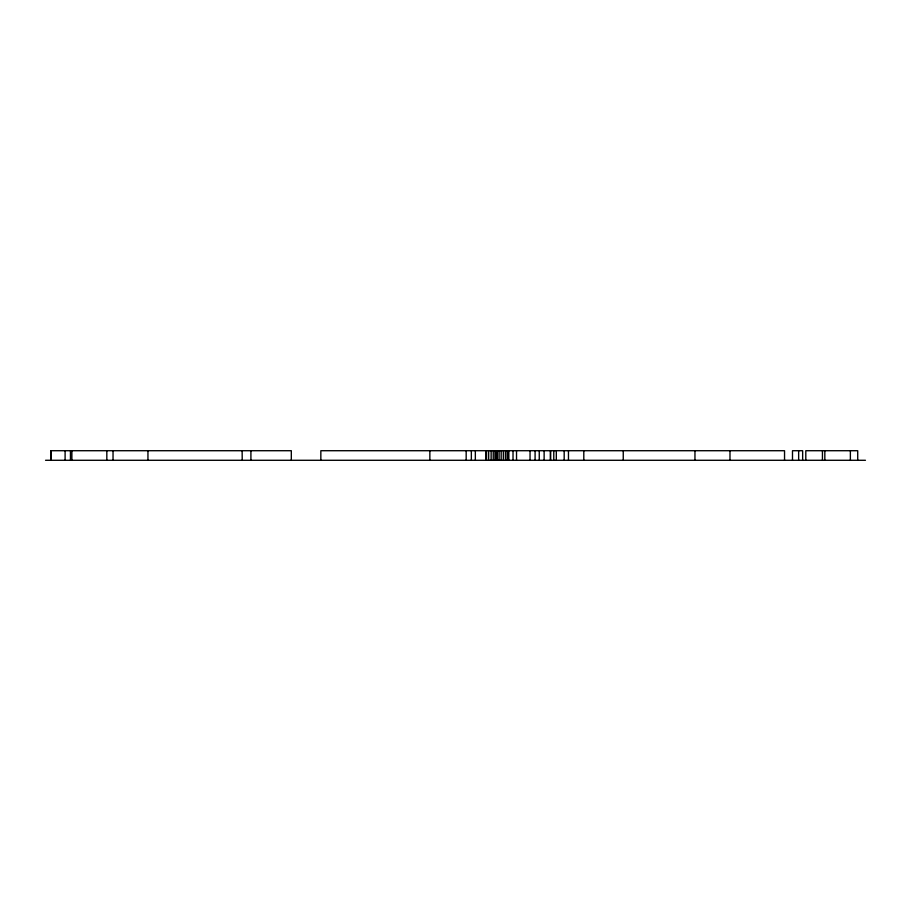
<?xml version="1.0" encoding="UTF-8"?>
<svg xmlns="http://www.w3.org/2000/svg" width="911" height="911" viewBox="0 0 911 911"><rect width="100%" height="100%" fill="white"/><g stroke="black" fill="none" stroke-linecap="round" stroke-linejoin="round"><path stroke-width="1.37" d="M45.55 460.283L865.45 460.283M857.718 460.283L857.718 450.717L805.802 450.717L805.802 460.283M850.373 450.717L850.373 460.283M824.831 450.717L824.831 460.283M822.439 450.717L822.439 460.283M802.648 460.283L802.648 450.717L792.49 450.717L792.49 460.283M798.651 450.717L798.651 460.283M784.542 460.283L784.542 450.717L320.843 450.717L320.843 460.283M729.984 450.717L729.984 460.283M694.956 450.717L694.956 460.283M623.249 450.717L623.249 460.283M583.803 450.717L583.803 460.283M568.464 450.717L568.464 460.283M564.182 450.717L564.182 460.283M556.314 450.717L556.314 460.283M553.774 450.717L553.774 460.283M550.586 450.717L550.586 460.283M550.403 450.717L550.403 460.283M544.129 450.717L544.129 460.283M539.255 450.717L539.255 460.283M535.087 450.717L535.087 460.283M530.043 450.717L530.043 460.283M516.526 450.717L516.526 460.283M513.018 450.717L513.018 460.283M508.839 450.717L508.839 460.283M508.304 450.717L508.304 460.283M507.108 450.717L507.108 460.283M505.4 450.717L505.4 460.283M503.339 450.717L503.339 460.283M501.175 450.717L501.175 460.283M499.103 450.717L499.103 460.283M497.383 450.717L497.383 460.283M496.199 450.717L496.199 460.283M495.869 450.717L495.869 460.283M495.675 450.717L495.675 460.283M494.958 450.717L494.958 460.283M493.238 450.717L493.238 460.283M491.131 450.717L491.131 460.283M488.683 450.717L488.683 460.283M486.576 450.717L486.576 460.283M485.814 450.717L485.814 460.283M475.337 450.717L475.337 460.283M471.351 450.717L471.351 460.283M466.17 450.717L466.17 460.283M429.855 450.717L429.855 460.283M291.315 460.283L291.315 450.717L50.72 450.717L50.72 460.283M250.912 450.717L250.912 460.283M242.132 450.717L242.224 460.283M147.946 450.717L147.946 460.283M113.032 450.717L113.032 460.283M106.826 450.717L106.826 460.283M71.878 450.717L71.878 460.283M70.454 450.717L70.454 460.283M65.102 450.717L65.102 460.283M51.153 450.717L51.153 460.283"/></g></svg>
